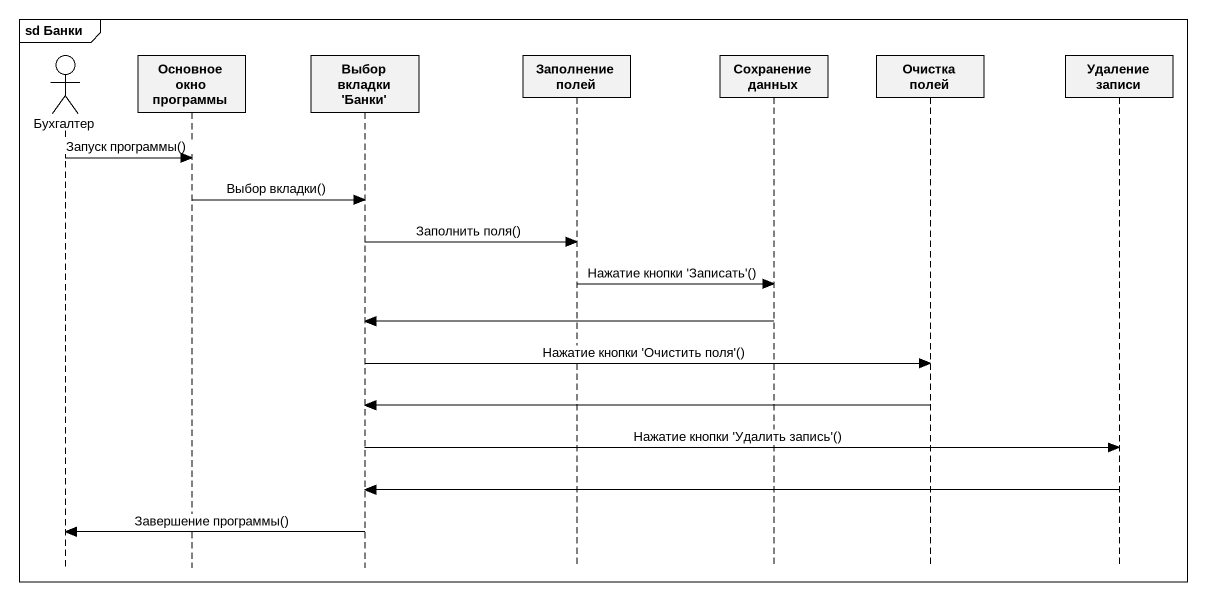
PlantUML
@startuml
mainframe sd Банки
hide footbox
actor Бухгалтер
participant "Основное окно программы" as Основное_окно_программы
participant "Выбор вкладки 'Банки'" as Выбор_вкладки_Банки
participant "Заполнение полей" as Заполнение_полей
participant "Сохранение данных" as Сохранение_данных
participant "Очистка полей" as Очистка_полей
participant "Удаление записи" as Удаление_записи

Бухгалтер -> Основное_окно_программы : Запуск программы()
Основное_окно_программы -> Выбор_вкладки_Банки : Выбор вкладки()
Выбор_вкладки_Банки -> Заполнение_полей : Заполнить поля()
Заполнение_полей -> Сохранение_данных : Нажатие кнопки 'Записать'()
Сохранение_данных -> Выбор_вкладки_Банки
Выбор_вкладки_Банки -> Очистка_полей : Нажатие кнопки 'Очистить поля'()
Очистка_полей -> Выбор_вкладки_Банки
Выбор_вкладки_Банки -> Удаление_записи : Нажатие кнопки 'Удалить запись'()
Удаление_записи -> Выбор_вкладки_Банки
Выбор_вкладки_Банки -> Бухгалтер : Завершение программы()
@enduml
